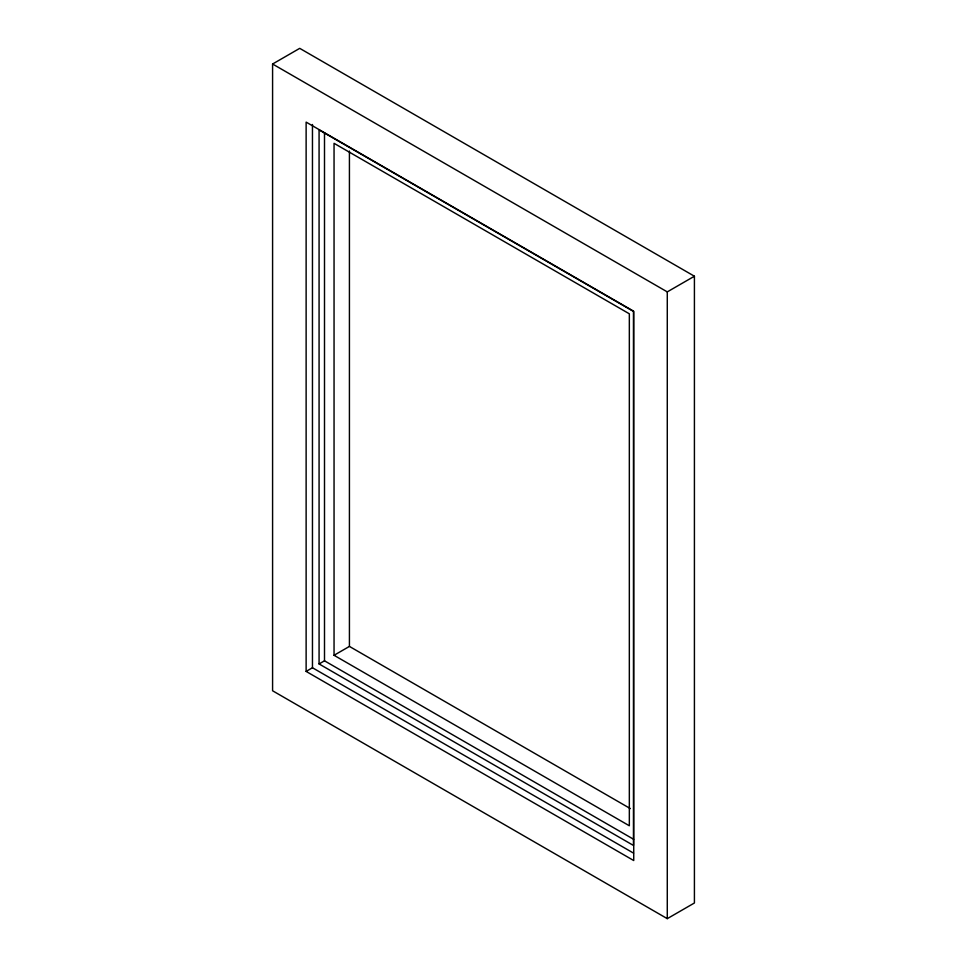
<?xml version="1.0" encoding="UTF-8"?>
<svg xmlns="http://www.w3.org/2000/svg" width="967" height="967" viewBox="0 0 967 967"><rect width="100%" height="100%" fill="white"/><g stroke="black" fill="none" stroke-linecap="round" stroke-linejoin="round"><path stroke-width="1.45" d="M272.585 64.015L299.722 48.35L694.415 276.224L694.415 902.985L667.278 918.65L272.585 690.776L272.585 64.015L667.278 291.889L694.415 276.224M306.128 671.412L633.736 860.545L633.736 311.253L306.128 122.12L306.128 671.412L312.462 667.75L633.542 853.124M319.074 663.942L633.458 845.448L633.458 311.41L319.074 129.904L319.074 663.942L324.501 660.812L633.663 839.308M334.05 655.288L629.336 825.77L629.336 313.804L334.05 143.321L334.05 655.288L349.425 646.415L630.339 808.593M667.278 291.889L667.278 918.65M349.425 151.057L349.425 646.415M324.501 132.805L324.501 660.812M312.462 124.501L312.462 667.75"/></g></svg>
